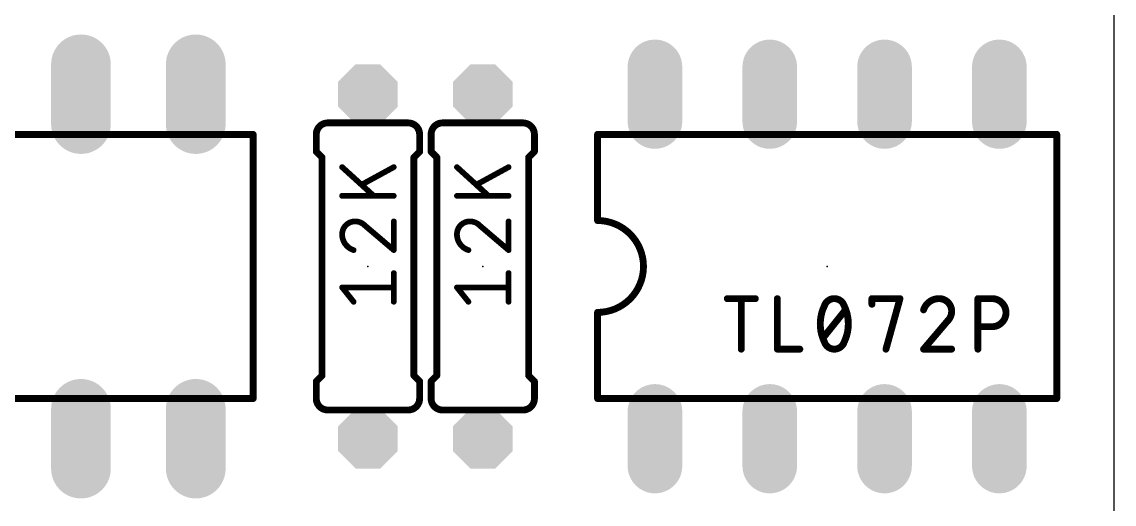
# Model space of a CAD drawing. Extents: x -0.1 to 59.2, y 0 to 90.2.
# Drawn here: x 34.89 to 59.05, y 17.6 to 28.27 of the extents above; entities that cross this region are included whole.
import ezdxf

# ---------------------------------------------------------------- set-up
doc = ezdxf.new("R2010")
doc.units = 0
for name, color, linetype in [('17', 110, 'CONTINUOUS'), ('20', 31, 'CONTINUOUS'), ('21', 253, 'CONTINUOUS'), ('23', 53, 'CONTINUOUS'), ('27', 253, 'CONTINUOUS'), ('51', 253, 'CONTINUOUS')]:
    doc.layers.add(name, color=color, linetype=linetype)

# ---------------------------------------------------------------- blocks, each defined once
blk = doc.blocks.new('LONGP100')
at = {"const_width": 1}
blk.add_lwpolyline([(-0.5, 0), (0.5, 0)], dxfattribs=at)
at = {"const_width": 0.5}
for points in [[(-0.5, 0.25, 1), (-0.5, -0.25)], [(0.5, -0.25, 1), (0.5, 0.25)]]:
    blk.add_lwpolyline(points, format="xyb", dxfattribs=at)
blk = doc.blocks.new('RECT')
blk.add_solid([(-0.5, -0.5), (0.5, -0.5), (-0.5, 0.5), (0.5, 0.5)])
blk = doc.blocks.new('OCTAGONP')
at = {"const_width": 0.5}
blk.add_lwpolyline([(-0.25, -0.1036), (-0.25, 0.1036), (-0.1036, 0.25), (0.1036, 0.25), (0.25, 0.1036), (0.25, -0.1036), (0.1036, -0.25), (-0.1036, -0.25), (-0.25, -0.1036), (-0.25, 0.1036)], dxfattribs=at)

msp = doc.modelspace()

# ---------------------------------------------------------------- linework, layer by layer
at = {"layer": '20'}
msp.add_line((59.055, 0), (59.055, 90.17), dxfattribs=at)
at = {"layer": '21'}
for points, const_width in [([(41.656, 26.035, 0.4142), (41.402, 25.781)], 0.1524), ([(41.656, 25.9969, 1), (41.656, 26.0731)], 0.0762), ([(43.688, 25.781, 0.4142), (43.434, 26.035)], 0.1524), ([(43.434, 26.0731, 1), (43.434, 25.9969)], 0.0762), ([(44.196, 26.035, 0.4142), (43.942, 25.781)], 0.1524), ([(44.196, 25.9969, 1), (44.196, 26.0731)], 0.0762), ([(46.228, 25.781, 0.4142), (45.974, 26.035)], 0.1524), ([(45.974, 26.0731, 1), (45.974, 25.9969)], 0.0762), ([(40.0431, 25.781, 1), (39.9669, 25.781)], 0.0762), ([(40.005, 25.7429, 1), (40.005, 25.8191)], 0.0762), ([(41.4401, 25.781, 1), (41.3639, 25.781)], 0.0762), ([(41.3639, 25.781, 1), (41.4401, 25.781)], 0.0762), ([(43.7261, 25.781, 1), (43.6499, 25.781)], 0.0762), ([(43.6499, 25.781, 1), (43.7261, 25.781)], 0.0762), ([(43.9801, 25.781, 1), (43.9039, 25.781)], 0.0762), ([(43.9039, 25.781, 1), (43.9801, 25.781)], 0.0762), ([(46.2661, 25.781, 1), (46.1899, 25.781)], 0.0762), ([(46.1899, 25.781, 1), (46.2661, 25.781)], 0.0762), ([(47.625, 25.8191, 1), (47.625, 25.7429)], 0.0762), ([(47.6631, 25.781, 1), (47.5869, 25.781)], 0.0762), ([(57.8231, 25.781, 1), (57.7469, 25.781)], 0.0762), ([(57.785, 25.7429, 1), (57.785, 25.8191)], 0.0762), ([(41.3639, 25.4, 1), (41.4401, 25.4)], 0.0762), ([(41.4289, 25.4269, 1), (41.3751, 25.3731)], 0.0762), ([(43.6499, 25.4, 1), (43.7261, 25.4)], 0.0762), ([(43.7149, 25.3731, 1), (43.6611, 25.4269)], 0.0762), ([(43.9039, 25.4, 1), (43.9801, 25.4)], 0.0762), ([(43.9689, 25.4269, 1), (43.9151, 25.3731)], 0.0762), ([(46.1899, 25.4, 1), (46.2661, 25.4)], 0.0762), ([(46.2549, 25.3731, 1), (46.2011, 25.4269)], 0.0762), ([(41.5671, 25.273, 1), (41.4909, 25.273)], 0.0762), ([(41.5021, 25.2461, 1), (41.5559, 25.2999)], 0.0762), ([(43.5991, 25.273, 1), (43.5229, 25.273)], 0.0762), ([(43.5341, 25.2999, 1), (43.5879, 25.2461)], 0.0762), ([(44.1071, 25.273, 1), (44.0309, 25.273)], 0.0762), ([(44.0421, 25.2461, 1), (44.0959, 25.2999)], 0.0762), ([(46.1391, 25.273, 1), (46.0629, 25.273)], 0.0762), ([(46.0741, 25.2999, 1), (46.1279, 25.2461)], 0.0762), ([(47.625, 21.844, 1), (47.625, 23.876)], 0.1524), ([(47.625, 23.9141, 1), (47.625, 23.8379)], 0.0762), ([(47.5869, 23.876, 1), (47.6631, 23.876)], 0.0762), ([(47.6631, 21.844, 1), (47.5869, 21.844)], 0.0762), ([(47.625, 21.8821, 1), (47.625, 21.8059)], 0.0762), ([(41.4401, 20.32, 1), (41.3639, 20.32)], 0.0762), ([(41.3751, 20.3469, 1), (41.4289, 20.2931)], 0.0762), ([(41.4909, 20.447, 1), (41.5671, 20.447)], 0.0762), ([(41.5559, 20.4201, 1), (41.5021, 20.4739)], 0.0762), ([(43.5229, 20.447, 1), (43.5991, 20.447)], 0.0762), ([(43.5879, 20.4739, 1), (43.5341, 20.4201)], 0.0762), ([(43.7261, 20.32, 1), (43.6499, 20.32)], 0.0762), ([(43.6611, 20.2931, 1), (43.7149, 20.3469)], 0.0762), ([(43.9801, 20.32, 1), (43.9039, 20.32)], 0.0762), ([(43.9151, 20.3469, 1), (43.9689, 20.2931)], 0.0762), ([(44.0309, 20.447, 1), (44.1071, 20.447)], 0.0762), ([(44.0959, 20.4201, 1), (44.0421, 20.4739)], 0.0762), ([(46.0629, 20.447, 1), (46.1391, 20.447)], 0.0762), ([(46.1279, 20.4739, 1), (46.0741, 20.4201)], 0.0762), ([(46.2661, 20.32, 1), (46.1899, 20.32)], 0.0762), ([(46.2011, 20.2931, 1), (46.2549, 20.3469)], 0.0762), ([(39.9669, 19.939, 1), (40.0431, 19.939)], 0.0762), ([(40.005, 19.9009, 1), (40.005, 19.9771)], 0.0762), ([(41.402, 19.939, 0.4142), (41.656, 19.685)], 0.1524), ([(41.4401, 19.939, 1), (41.3639, 19.939)], 0.0762), ([(41.3639, 19.939, 1), (41.4401, 19.939)], 0.0762), ([(43.434, 19.685, 0.4142), (43.688, 19.939)], 0.1524), ([(43.7261, 19.939, 1), (43.6499, 19.939)], 0.0762), ([(43.6499, 19.939, 1), (43.7261, 19.939)], 0.0762), ([(43.942, 19.939, 0.4142), (44.196, 19.685)], 0.1524), ([(43.9801, 19.939, 1), (43.9039, 19.939)], 0.0762), ([(43.9039, 19.939, 1), (43.9801, 19.939)], 0.0762), ([(45.974, 19.685, 0.4142), (46.228, 19.939)], 0.1524), ([(46.2661, 19.939, 1), (46.1899, 19.939)], 0.0762), ([(46.1899, 19.939, 1), (46.2661, 19.939)], 0.0762), ([(47.625, 19.9771, 1), (47.625, 19.9009)], 0.0762), ([(47.5869, 19.939, 1), (47.6631, 19.939)], 0.0762), ([(57.7469, 19.939, 1), (57.8231, 19.939)], 0.0762), ([(57.785, 19.9009, 1), (57.785, 19.9771)], 0.0762), ([(41.656, 19.6469, 1), (41.656, 19.7231)], 0.0762), ([(43.434, 19.7231, 1), (43.434, 19.6469)], 0.0762), ([(44.196, 19.6469, 1), (44.196, 19.7231)], 0.0762), ([(45.974, 19.7231, 1), (45.974, 19.6469)], 0.0762)]:
    msp.add_lwpolyline(points, format="xyb", dxfattribs=dict(at, const_width=const_width))
at = {"layer": '21', "const_width": 0.1524}
for points in [[(40.005, 25.781), (22.225, 25.781)], [(40.005, 25.781), (40.005, 19.939)], [(41.402, 25.781), (41.402, 25.4)], [(43.688, 25.781), (43.688, 25.4)], [(43.942, 25.781), (43.942, 25.4)], [(46.228, 25.781), (46.228, 25.4)], [(57.785, 25.781), (47.625, 25.781)], [(47.625, 25.781), (47.625, 23.876)], [(57.785, 25.781), (57.785, 19.939)], [(41.529, 25.273), (41.402, 25.4)], [(43.561, 25.273), (43.688, 25.4)], [(44.069, 25.273), (43.942, 25.4)], [(46.101, 25.273), (46.228, 25.4)], [(41.529, 20.447), (41.529, 25.273)], [(43.561, 20.447), (43.561, 25.273)], [(44.069, 20.447), (44.069, 25.273)], [(46.101, 20.447), (46.101, 25.273)], [(47.625, 19.939), (47.625, 21.844)], [(41.529, 20.447), (41.402, 20.32)], [(41.402, 19.939), (41.402, 20.32)], [(43.561, 20.447), (43.688, 20.32)], [(43.688, 19.939), (43.688, 20.32)], [(44.069, 20.447), (43.942, 20.32)], [(43.942, 19.939), (43.942, 20.32)], [(46.101, 20.447), (46.228, 20.32)], [(46.228, 19.939), (46.228, 20.32)], [(22.225, 19.939), (40.005, 19.939)], [(47.625, 19.939), (57.785, 19.939)]]:
    msp.add_lwpolyline(points, dxfattribs=at)
at = {"layer": '23'}
for p in [(42.545, 22.86), (45.085, 22.86), (52.705, 22.86)]:
    msp.add_point(p, dxfattribs=at)
at = {"layer": '27'}
for points, const_width in [([(41.9735, 25.0571), (42.672, 24.4221)], 0.127), ([(43.1165, 25.0571), (42.418, 24.6761)], 0.127), ([(44.5135, 25.0571), (45.212, 24.4221)], 0.127), ([(45.6565, 25.0571), (44.958, 24.6761)], 0.127), ([(43.1165, 24.4221), (41.9735, 24.4221)], 0.127), ([(45.6565, 24.4221), (44.5135, 24.4221)], 0.127), ([(42.4815, 23.7617), (43.1165, 23.2219)], 0.127), ([(43.1165, 23.2219), (43.1165, 23.857)], 0.127), ([(45.0215, 23.7617), (45.6565, 23.2219)], 0.127), ([(45.6565, 23.2219), (45.6565, 23.857)], 0.127), ([(43.1165, 22.079), (43.1165, 22.714)], 0.127), ([(45.6565, 22.079), (45.6565, 22.714)], 0.127), ([(42.2275, 22.079), (41.9735, 22.3965)], 0.127), ([(41.9735, 22.3965), (43.1165, 22.3965)], 0.127), ([(44.7675, 22.079), (44.5135, 22.3965)], 0.127), ([(44.5135, 22.3965), (45.6565, 22.3965)], 0.127), ([(50.4952, 22.1488), (51.1161, 22.1488)], 0.1524), ([(50.8056, 21.0312), (50.8056, 22.1488)], 0.1524), ([(51.6029, 22.1488), (51.6029, 21.0312)], 0.1524), ([(53.6956, 22.0246), (53.6956, 22.1488)], 0.1524), ([(53.6956, 22.1488), (54.3165, 22.1488)], 0.1524), ([(54.3165, 22.1488), (54.006, 21.0312)], 0.1524), ([(56.0409, 21.0312), (56.0409, 22.1488)], 0.1524), ([(56.0409, 22.1488), (56.3513, 22.1488)], 0.1524), ([(52.6147, 21.2796), (53.1114, 21.9004)], 0.1524), ([(55.3664, 21.6521), (54.8386, 21.0312)], 0.1524), ([(56.3513, 21.5279), (56.0409, 21.5279)], 0.1524), ([(51.6029, 21.0312), (52.0996, 21.0312)], 0.1524), ([(54.8386, 21.0312), (55.4595, 21.0312)], 0.1524)]:
    msp.add_lwpolyline(points, dxfattribs=dict(at, const_width=const_width))
for points, const_width in [([(41.9949, 25.0806, 1), (41.9521, 25.0336)], 0.0635), ([(43.1317, 25.0292, 1), (43.1013, 25.085)], 0.0635), ([(44.5349, 25.0806, 1), (44.4921, 25.0336)], 0.0635), ([(45.6717, 25.0292, 1), (45.6413, 25.085)], 0.0635), ([(42.4028, 24.704, 1), (42.4332, 24.6482)], 0.0635), ([(44.9428, 24.704, 1), (44.9732, 24.6482)], 0.0635), ([(41.9735, 24.4538, 1), (41.9735, 24.3904)], 0.0635), ([(42.6506, 24.3986, 1), (42.6934, 24.4456)], 0.0635), ([(43.1165, 24.3904, 1), (43.1165, 24.4538)], 0.0635), ([(44.5135, 24.4538, 1), (44.5135, 24.3904)], 0.0635), ([(45.1906, 24.3986, 1), (45.2334, 24.4456)], 0.0635), ([(45.6565, 24.3904, 1), (45.6565, 24.4538)], 0.0635), ([(42.2593, 23.857, 0.4142), (41.9735, 23.5712)], 0.127), ([(42.2592, 23.8887, 1), (42.2593, 23.8252)], 0.0635), ([(42.4815, 23.7617, 0.2053), (42.2593, 23.857)], 0.127), ([(42.2593, 23.8252, 1), (42.2593, 23.8887)], 0.0635), ([(42.5021, 23.7859, 1), (42.4609, 23.7375)], 0.0635), ([(42.4585, 23.7398, 1), (42.5045, 23.7836)], 0.0635), ([(43.1483, 23.857, 1), (43.0847, 23.857)], 0.0635), ([(44.7993, 23.857, 0.4142), (44.5135, 23.5712)], 0.127), ([(44.7992, 23.8887, 1), (44.7993, 23.8252)], 0.0635), ([(45.0215, 23.7617, 0.2053), (44.7993, 23.857)], 0.127), ([(44.7993, 23.8252, 1), (44.7993, 23.8887)], 0.0635), ([(45.0421, 23.7859, 1), (45.0009, 23.7375)], 0.0635), ([(44.9985, 23.7398, 1), (45.0445, 23.7836)], 0.0635), ([(45.6883, 23.857, 1), (45.6247, 23.857)], 0.0635), ([(42.0053, 23.5712, 1), (41.9417, 23.5712)], 0.0635), ([(41.9417, 23.5712, 1), (42.0053, 23.5712)], 0.0635), ([(41.9735, 23.5712, 0.3252), (42.2275, 23.2219)], 0.127), ([(44.5453, 23.5712, 1), (44.4817, 23.5712)], 0.0635), ([(44.4817, 23.5712, 1), (44.5453, 23.5712)], 0.0635), ([(44.5135, 23.5712, 0.3252), (44.7675, 23.2219)], 0.127), ([(42.2177, 23.1917, 1), (42.2373, 23.2522)], 0.0635), ([(43.0847, 23.2219, 1), (43.1483, 23.2219)], 0.0635), ([(43.0959, 23.1978, 1), (43.1371, 23.2461)], 0.0635), ([(44.7577, 23.1917, 1), (44.7773, 23.2522)], 0.0635), ([(45.6247, 23.2219, 1), (45.6883, 23.2219)], 0.0635), ([(45.6359, 23.1978, 1), (45.6771, 23.2461)], 0.0635), ([(43.1483, 22.714, 1), (43.0847, 22.714)], 0.0635), ([(45.6883, 22.714, 1), (45.6247, 22.714)], 0.0635), ([(41.9983, 22.4163, 1), (41.9487, 22.3766)], 0.0635), ([(41.9735, 22.4282, 1), (41.9735, 22.3647)], 0.0635), ([(43.1165, 22.3647, 1), (43.1165, 22.4282)], 0.0635), ([(44.5383, 22.4163, 1), (44.4887, 22.3766)], 0.0635), ([(44.5135, 22.4282, 1), (44.5135, 22.3647)], 0.0635), ([(45.6565, 22.3647, 1), (45.6565, 22.4282)], 0.0635), ([(42.2027, 22.0591, 1), (42.2523, 22.0988)], 0.0635), ([(43.0847, 22.079, 1), (43.1483, 22.079)], 0.0635), ([(44.7427, 22.0591, 1), (44.7923, 22.0988)], 0.0635), ([(45.6247, 22.079, 1), (45.6883, 22.079)], 0.0635), ([(50.4952, 22.1869, 1), (50.4952, 22.1107)], 0.0762), ([(50.8437, 22.1488, 1), (50.7675, 22.1488)], 0.0762), ([(51.1161, 22.1107, 1), (51.1161, 22.1869)], 0.0762), ([(51.641, 22.1488, 1), (51.5648, 22.1488)], 0.0762), ([(52.6457, 21.9936, 0.1139), (52.5526, 21.59)], 0.1524), ([(52.863, 22.1488, 0.3205), (52.6457, 21.9936)], 0.1524), ([(52.6097, 22.0059, 1), (52.6818, 21.9812)], 0.0762), ([(52.68, 21.9769, 1), (52.6115, 22.0103)], 0.0762), ([(53.0803, 21.9936, 0.3205), (52.863, 22.1488)], 0.1524), ([(52.863, 22.1869, 1), (52.863, 22.1107)], 0.0762), ([(52.863, 22.1107, 1), (52.863, 22.1869)], 0.0762), ([(53.1146, 22.0103, 1), (53.0461, 21.9769)], 0.0762), ([(53.1735, 21.59, 0.1139), (53.0804, 21.9936)], 0.1524), ([(53.0443, 21.9812, 1), (53.1164, 22.0059)], 0.0762), ([(53.7337, 22.1488, 1), (53.6575, 22.1488)], 0.0762), ([(53.6956, 22.1869, 1), (53.6956, 22.1107)], 0.0762), ([(53.6575, 22.0246, 1), (53.7337, 22.0246)], 0.0762), ([(54.3532, 22.1386, 1), (54.2798, 22.159)], 0.0762), ([(54.3165, 22.1107, 1), (54.3165, 22.1869)], 0.0762), ([(55.1801, 22.1488, 0.3252), (54.8386, 21.9004)], 0.1524), ([(55.4595, 21.8694, 0.4142), (55.1801, 22.1488)], 0.1524), ([(55.1801, 22.1869, 1), (55.1801, 22.1107)], 0.0762), ([(55.1801, 22.1107, 1), (55.1801, 22.1869)], 0.0762), ([(56.079, 22.1488, 1), (56.0028, 22.1488)], 0.0762), ([(56.0409, 22.1869, 1), (56.0409, 22.1107)], 0.0762), ([(56.3513, 21.5279, 1), (56.3513, 22.1488)], 0.1524), ([(56.3513, 22.1869, 1), (56.3513, 22.1107)], 0.0762), ([(56.3513, 22.1107, 1), (56.3513, 22.1869)], 0.0762), ([(53.1411, 21.8766, 1), (53.0816, 21.9242)], 0.0762), ([(54.8024, 21.9122, 1), (54.8748, 21.8887)], 0.0762), ([(55.3664, 21.6521, 0.2053), (55.4595, 21.8694)], 0.1524), ([(55.4976, 21.8694, 1), (55.4214, 21.8694)], 0.0762), ([(55.4214, 21.8694, 1), (55.4976, 21.8694)], 0.0762), ([(52.5526, 21.59, 0.1139), (52.6457, 21.1864)], 0.1524), ([(52.5907, 21.59, 1), (52.5145, 21.59)], 0.0762), ([(52.5145, 21.59, 1), (52.5907, 21.59)], 0.0762), ([(53.0804, 21.1864, 0.1139), (53.1735, 21.59)], 0.1524), ([(53.2116, 21.59, 1), (53.1354, 21.59)], 0.0762), ([(53.1354, 21.59, 1), (53.2116, 21.59)], 0.0762), ([(55.3401, 21.6797, 1), (55.3926, 21.6245)], 0.0762), ([(55.3954, 21.6274, 1), (55.3373, 21.6768)], 0.0762), ([(56.0409, 21.566, 1), (56.0409, 21.4898)], 0.0762), ([(56.3513, 21.566, 1), (56.3513, 21.4898)], 0.0762), ([(56.3513, 21.4898, 1), (56.3513, 21.566)], 0.0762), ([(52.5849, 21.3034, 1), (52.6444, 21.2558)], 0.0762), ([(50.7675, 21.0312, 1), (50.8437, 21.0312)], 0.0762), ([(51.6029, 21.0693, 1), (51.6029, 20.9931)], 0.0762), ([(51.5648, 21.0312, 1), (51.641, 21.0312)], 0.0762), ([(52.0996, 20.9931, 1), (52.0996, 21.0693)], 0.0762), ([(52.6818, 21.1988, 1), (52.6097, 21.1741)], 0.0762), ([(52.6457, 21.1864, 0.3205), (52.863, 21.0312)], 0.1524), ([(52.6115, 21.1697, 1), (52.68, 21.2031)], 0.0762), ([(52.863, 21.0312, 0.3205), (53.0803, 21.1864)], 0.1524), ([(52.863, 21.0693, 1), (52.863, 20.9931)], 0.0762), ([(52.863, 20.9931, 1), (52.863, 21.0693)], 0.0762), ([(53.0461, 21.2031, 1), (53.1146, 21.1697)], 0.0762), ([(53.1164, 21.1741, 1), (53.0443, 21.1988)], 0.0762), ([(53.9693, 21.0414, 1), (54.0428, 21.021)], 0.0762), ([(54.8386, 21.0693, 1), (54.8386, 20.9931)], 0.0762), ([(54.8096, 21.0559, 1), (54.8676, 21.0065)], 0.0762), ([(55.4595, 20.9931, 1), (55.4595, 21.0693)], 0.0762), ([(56.0028, 21.0312, 1), (56.079, 21.0312)], 0.0762)]:
    msp.add_lwpolyline(points, format="xyb", dxfattribs=dict(at, const_width=const_width))
at = {"layer": '51'}
for points, const_width in [([(42.545, 26.67), (42.545, 26.289)], 0.6096), ([(45.085, 26.67), (45.085, 26.289)], 0.6096), ([(41.656, 26.035), (43.434, 26.035)], 0.1524), ([(44.196, 26.035), (45.974, 26.035)], 0.1524), ([(41.656, 19.685), (43.434, 19.685)], 0.1524), ([(42.545, 19.431), (42.545, 19.05)], 0.6096), ([(44.196, 19.685), (45.974, 19.685)], 0.1524), ([(45.085, 19.431), (45.085, 19.05)], 0.6096)]:
    msp.add_lwpolyline(points, dxfattribs=dict(at, const_width=const_width))
for points, const_width in [([(42.6974, 26.67, 1), (42.3926, 26.67)], 0.3048), ([(45.2374, 26.67, 1), (44.9326, 26.67)], 0.3048), ([(42.3926, 26.289, 1), (42.6974, 26.289)], 0.3048), ([(44.9326, 26.289, 1), (45.2374, 26.289)], 0.3048), ([(41.656, 26.0731, 1), (41.656, 25.9969)], 0.0762), ([(43.434, 25.9969, 1), (43.434, 26.0731)], 0.0762), ([(44.196, 26.0731, 1), (44.196, 25.9969)], 0.0762), ([(45.974, 25.9969, 1), (45.974, 26.0731)], 0.0762), ([(41.656, 19.7231, 1), (41.656, 19.6469)], 0.0762), ([(42.6974, 19.431, 1), (42.3926, 19.431)], 0.3048), ([(43.434, 19.6469, 1), (43.434, 19.7231)], 0.0762), ([(44.196, 19.7231, 1), (44.196, 19.6469)], 0.0762), ([(45.2374, 19.431, 1), (44.9326, 19.431)], 0.3048), ([(45.974, 19.6469, 1), (45.974, 19.7231)], 0.0762), ([(42.3926, 19.05, 1), (42.6974, 19.05)], 0.3048), ([(44.9326, 19.05, 1), (45.2374, 19.05)], 0.3048)]:
    msp.add_lwpolyline(points, format="xyb", dxfattribs=dict(at, const_width=const_width))

# ---------------------------------------------------------------- block references
at = {"layer": '17'}
for name, p, xscale, yscale, rotation in [('LONGP100', (36.195, 26.67), 1.3208, 1.3208, 90), ('LONGP100', (36.195, 26.67), 1.3208, 1.3208, 90), ('LONGP100', (38.735, 26.67), 1.3208, 1.3208, 90), ('LONGP100', (38.735, 26.67), 1.3208, 1.3208, 90), ('LONGP100', (48.895, 26.67), 1.208, 1.208, 90), ('LONGP100', (48.895, 26.67), 1.208, 1.208, 90), ('LONGP100', (51.435, 26.67), 1.208, 1.208, 90), ('LONGP100', (51.435, 26.67), 1.208, 1.208, 90), ('LONGP100', (53.975, 26.67), 1.208, 1.208, 90), ('LONGP100', (53.975, 26.67), 1.208, 1.208, 90), ('LONGP100', (56.515, 26.67), 1.208, 1.208, 90), ('LONGP100', (56.515, 26.67), 1.208, 1.208, 90), ('OCTAGONP', (42.545, 26.67), 1.3208, 1.3208, 270), ('OCTAGONP', (42.545, 26.67), 1.3208, 1.3208, 270), ('OCTAGONP', (45.085, 26.67), 1.3208, 1.3208, 270), ('OCTAGONP', (45.085, 26.67), 1.3208, 1.3208, 270), ('LONGP100', (36.195, 19.05), 1.3208, 1.3208, 90), ('LONGP100', (36.195, 19.05), 1.3208, 1.3208, 90), ('LONGP100', (38.735, 19.05), 1.3208, 1.3208, 90), ('LONGP100', (38.735, 19.05), 1.3208, 1.3208, 90), ('LONGP100', (48.895, 19.05), 1.208, 1.208, 90), ('LONGP100', (48.895, 19.05), 1.208, 1.208, 90), ('LONGP100', (51.435, 19.05), 1.208, 1.208, 90), ('LONGP100', (51.435, 19.05), 1.208, 1.208, 90), ('LONGP100', (53.975, 19.05), 1.208, 1.208, 90), ('LONGP100', (53.975, 19.05), 1.208, 1.208, 90), ('LONGP100', (56.515, 19.05), 1.208, 1.208, 90), ('LONGP100', (56.515, 19.05), 1.208, 1.208, 90), ('OCTAGONP', (42.545, 19.05), 1.3208, 1.3208, 270), ('OCTAGONP', (42.545, 19.05), 1.3208, 1.3208, 270), ('OCTAGONP', (45.085, 19.05), 1.3208, 1.3208, 270), ('OCTAGONP', (45.085, 19.05), 1.3208, 1.3208, 270)]:
    msp.add_blockref(name, p, dxfattribs=dict(at, xscale=xscale, yscale=yscale, rotation=rotation))
at = {"layer": '51', "xscale": 0.254, "yscale": 0.6096, "rotation": 270}
for p in [(42.545, 26.162), (45.085, 26.162), (42.545, 19.558), (45.085, 19.558)]:
    msp.add_blockref('RECT', p, dxfattribs=at)

doc.saveas('drawing.dxf')
